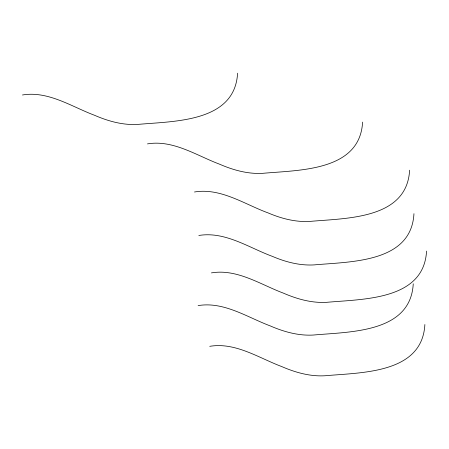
<?xml version="1.0" encoding="UTF-8"?>
<svg xmlns="http://www.w3.org/2000/svg" width="449" height="449" viewBox="0 0 449 449"><rect width="100%" height="100%" fill="white"/><g stroke="black" fill="none" stroke-linecap="round" stroke-linejoin="round"><path stroke-width="0.67" d="M237.583 73.198C234.917 122.403 174.263 121.09 137.736 124.418C122.751 125.305 108.057 121.14 94.436 115.236C71.419 106.587 48.088 90.692 22.45 94.986M362.596 122.1C359.93 171.305 299.27 169.991 262.744 173.325C247.764 174.206 233.07 170.048 219.443 164.138C196.426 155.489 173.101 139.594 147.463 143.893M409.611 170.199C406.946 219.404 346.291 218.096 309.765 221.424C295.408 222.244 281.259 218.523 268.148 212.933C244.548 204.301 220.74 187.62 194.479 191.992M413.956 213.685C411.29 262.889 350.635 261.576 314.109 264.904C299.752 265.729 285.603 262.008 272.492 256.413C248.875 247.741 225.095 231.128 198.823 235.478M413.248 283.813C410.582 333.018 349.928 331.71 313.402 335.038C298.417 335.925 283.723 331.76 270.102 325.851C247.085 317.202 223.754 301.307 198.116 305.606M426.55 251.098C423.884 300.302 363.224 298.989 326.698 302.323C311.718 303.204 297.025 299.045 283.398 293.135C260.381 284.486 237.055 268.592 211.417 272.891M424.877 324.532C422.212 373.736 361.552 372.429 325.025 375.757C310.046 376.644 295.352 372.479 281.725 366.569C258.714 357.92 235.383 342.026 209.745 346.325"/></g></svg>
